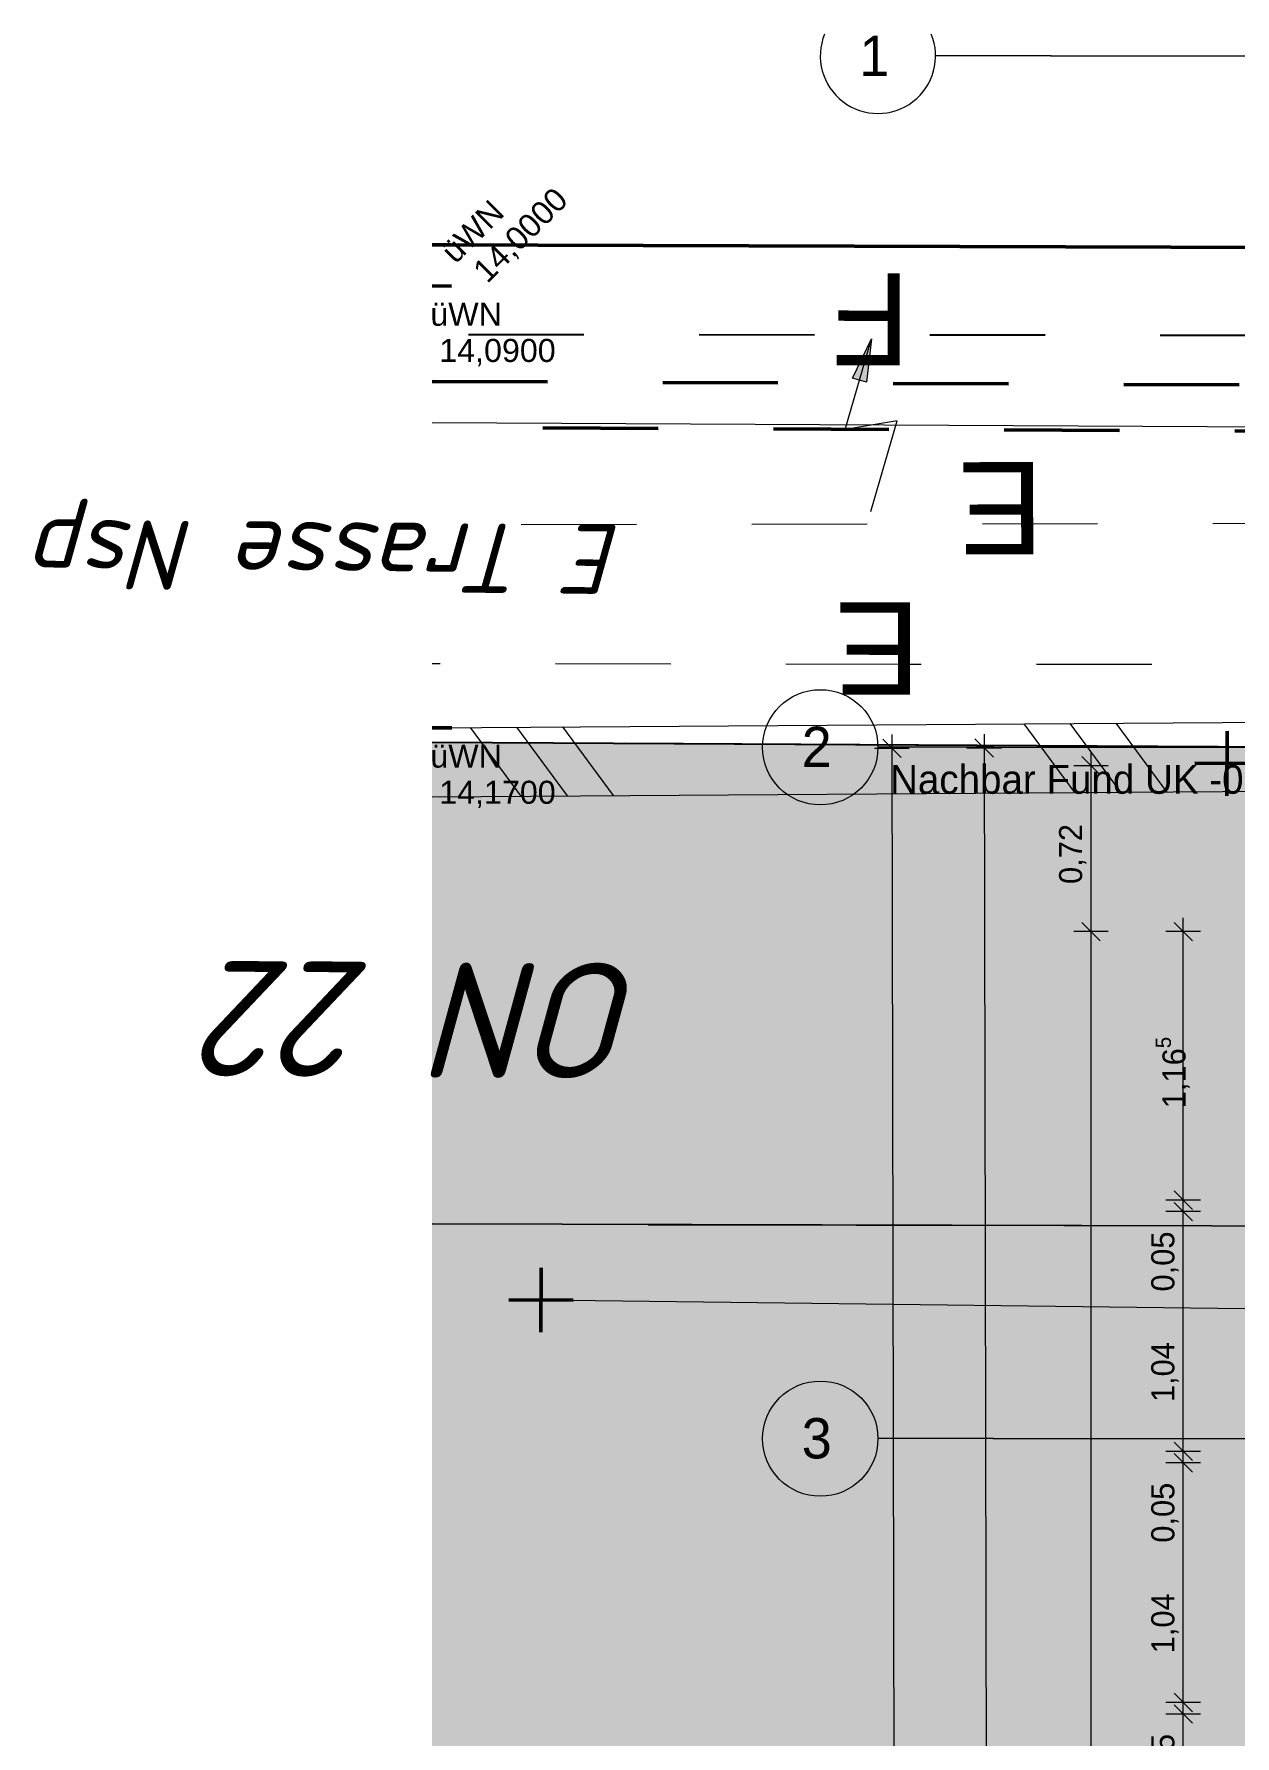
# Model space of a CAD drawing. Header units: metres. Extents: x -14 to 130, y -38 to 4.
# Drawn here: x -5.66 to -0.45, y -4.29 to 3.09 of the extents above; entities that cross this region are included whole.
import ezdxf

# ---------------------------------------------------------------- set-up
doc = ezdxf.new("R2010")
doc.units = ezdxf.units.M
doc.header["$MEASUREMENT"] = 0
doc.linetypes.add('Schnittlinie', pattern=[0.006, 0.003, -0.0015, 0, -0.0015])
doc.linetypes.add('Untersicht', pattern=[0.001, 0.0005, -0.0005])
for name, color, linetype in [('-1._KG PP_3_220 Bodenaufbau', 7, 'Continuous'), ('-1._KG PP_3_725 Nachbarbebauung', 7, 'Continuous'), ('-1._KG PP_3_910 Allgemein Lageplan Höhen', 7, 'Continuous'), ('-1._KG PP_3_950 Polierplan Bemaßung', 7, 'Continuous'), ('-1._KG PP_3_Bauwerke_Gebäude - Haus', 7, 'Continuous'), ('-1._KG PP_3_Bauwerke_Hausnummer', 7, 'Continuous'), ('-1._KG PP_3_Bauwerke_Mauer', 7, 'Continuous'), ('-1._KG PP_3_Bauwerke_Mauer_Signatur', 7, 'Continuous'), ('-1._KG PP_3_Bemaßen_Sperrmaß 2D', 7, 'Continuous'), ('-1._KG PP_3_Fernmeldewesen_Fernmeldekabel', 7, 'Continuous'), ('-1._KG PP_3_Fernmeldewesen_Fernmeldekabel_Signatur', 7, 'Continuous'), ('-1._KG PP_3_Gelände_Geländepunkt', 7, 'Continuous'), ('-1._KG PP_3_Kataster Grenzen_Gebäudegrenze (Hausgrenze) aus Luftbildauswertung', 7, 'Continuous'), ('-1._KG PP_3_Kataster Grenzen_Grundstücksgrenze', 7, 'Continuous'), ('-1._KG PP_3_Kataster Grenzpunkte_Grenzpunkt (GP) Hausecke_Kennzeichen', 7, 'Continuous'), ('-1._KG PP_3_Neubau_840 Baulinien', 7, 'Continuous'), ('-1._KG PP_3_Straßenverkehr_Randstein Unterkante', 7, 'Continuous'), ('-1._KG PP_3_Strom_Beschriftung Strom', 7, 'Continuous'), ('-1._KG PP_3_Strom_Stromfreileitung', 7, 'Continuous'), ('-1._KG PP_3_Strom_Stromfreileitung_Signatur', 7, 'Continuous'), ('-1._KG PP_3_Strom_Stromkabel', 7, 'Continuous')]:
    doc.layers.add(name, color=color, linetype=linetype)
doc.styles.add('ERSTELLTER_STIL_1', font='arial.ttf')
doc.styles.add('ERSTELLTER_STIL_2', font='isocpeur.ttf')
doc.styles.add('ERSTELLTER_STIL_5', font='')
doc.styles.get('ERSTELLTER_STIL_5').set_extended_font_data('Eurostile')
doc.linetypes.add('GAS', pattern='A,0,[1,415_260415_PP_VA_1_2 -1 KG1.Shx,S=0.186508,R=0,X=0,Y=0],-26.5,0', length=26.5)

msp = doc.modelspace()

# ---------------------------------------------------------------- hatches: boundary and pattern name
at = {"layer": '-1._KG PP_3_725 Nachbarbebauung', "linetype": 'Continuous', "lineweight": 0, "true_color": 0x1f1f1f}
for points in [[(0, 0), (-3.9335, 0.0223), (-3.9335, -2.0676), (0.0099, -2.0785)], [(0.0099, -2.0785), (-3.9335, -2.0676), (-3.9335, -23.1322), (-0.1266, -23.2195), (0.059, -23.2207), (0.0528, -14.1947), (0.0564, -12.2031)]]:
    msp.add_hatch(color=250, dxfattribs=at).paths.add_polyline_path(points)
at = {"layer": '-1._KG PP_3_Strom_Stromfreileitung_Signatur', "linetype": 'Continuous', "lineweight": 0, "ltscale": 1000, "true_color": 0xffb300}
msp.add_hatch(color=40, dxfattribs=at).paths.add_polyline_path([(-2.0275, 1.7729), (-2.1097, 1.6015), (-2.0497, 1.5842)])

# ---------------------------------------------------------------- linework, layer by layer
at = {"layer": '-1._KG PP_3_725 Nachbarbebauung', "color": 8, "linetype": 'Continuous', "lineweight": 13, "ltscale": 1000, "flags": 128}
for points in [[(-3.9335, -2.0676), (0.0099, -2.0785), (0, 0), (-3.9335, 0.0223)], [(-3.9335, -23.1322), (-0.1266, -23.2195), (0.059, -23.2207), (0.0528, -14.1947), (0.0564, -12.2031), (0.0099, -2.0785), (-3.9335, -2.0676)]]:
    msp.add_lwpolyline(points, dxfattribs=at)
at = {"layer": '-1._KG PP_3_Bauwerke_Gebäude - Haus', "color": 7, "linetype": 'Continuous', "lineweight": 13, "ltscale": 1000, "true_color": 0xefefef}
msp.add_line((-3.4611, -2.3983), (0.0048, -2.4403), dxfattribs=at)
at = {"layer": '-1._KG PP_3_Bauwerke_Mauer', "color": 7, "linetype": 'Continuous', "lineweight": 13, "ltscale": 1000, "true_color": 0xefefef}
msp.add_line((-3.9335, 0.0851), (0.009, 0.1116), dxfattribs=at)
at = {"layer": '-1._KG PP_3_Bauwerke_Mauer_Signatur', "color": 7, "linetype": 'Continuous', "lineweight": 13, "ltscale": 1000, "true_color": 0xefefef}
for p, q in [((-3.7679, 0.0862), (-3.548, -0.2123)), ((-3.5679, 0.0876), (-3.348, -0.211)), ((-3.3679, 0.0889), (-3.148, -0.2096)), ((-1.368, 0.1023), (-1.148, -0.1962)), ((-1.168, 0.1037), (-0.948, -0.1948)), ((-0.968, 0.105), (-0.748, -0.1935)), ((-3.9335, -0.2149), (-0.2902, -0.1904))]:
    msp.add_line(p, q, dxfattribs=at)
at = {"layer": '-1._KG PP_3_Bemaßen_Sperrmaß 2D', "color": 5, "linetype": 'GAS', "lineweight": 0, "ltscale": 1000}
for p, q in [((-1.25, 3), (-1.75, 3)), ((-1.25, 3), (21, 3)), ((-1.5, 0), (-2, 0)), ((-1.5, 0), (21, 0)), ((-1.5, -3), (-2, -3)), ((-1.5, -3), (21, -3))]:
    msp.add_line(p, q, dxfattribs=at)
at = {"layer": '-1._KG PP_3_Bemaßen_Sperrmaß 2D', "color": 5, "linetype": 'Continuous', "lineweight": 0, "ltscale": 1000}
for centre in [(-2.25, 0), (-2.25, -3)]:
    msp.add_circle(centre, 0.25, dxfattribs=at)
msp.add_arc((-2, 3), 0.25, 157.70151, 22.29849, dxfattribs=at)
at = {"layer": '-1._KG PP_3_Bemaßen_Sperrmaß 2D', "color": 5, "linetype": 'GAS', "lineweight": 0, "ltscale": 1000}
for p in [(-1.25, 3), (-1.25, 3), (-1.5, 0), (-1.5, 0), (-1.5, -3), (-1.5, -3)]:
    msp.add_point(p, dxfattribs=at)
at = {"layer": '-1._KG PP_3_Fernmeldewesen_Fernmeldekabel', "color": 7, "linetype": 'Untersicht', "lineweight": 25, "ltscale": 1000}
msp.add_line((11.7245, 1.7754), (-3.9335, 1.7905), dxfattribs=at)
at = {"layer": '-1._KG PP_3_Gelände_Geländepunkt', "color": 7, "linetype": 'Continuous', "lineweight": 50, "ltscale": 1000}
for p, q in [((-3.9335, 2.1801), (-3.8503, 2.1798)), ((-3.9335, 2.0016), (-3.8496, 2.0012)), ((-3.9335, 0.0845), (-3.8472, 0.0841)), ((-0.4851, 0.07), (-0.4864, -0.21)), ((-0.6258, -0.0694), (-0.3458, -0.0706)), ((-3.4605, -2.2583), (-3.4618, -2.5383)), ((-3.6011, -2.3977), (-3.3211, -2.3989))]:
    msp.add_line(p, q, dxfattribs=at)
at = {"layer": '-1._KG PP_3_Kataster Grenzen_Gebäudegrenze (Hausgrenze) aus Luftbildauswertung', "color": 7, "linetype": 'Schnittlinie', "lineweight": 13, "ltscale": 1000, "true_color": 0xefefef}
msp.add_line((0.0041, -2.0785), (-3.9335, -2.0721), dxfattribs=at)
at = {"layer": '-1._KG PP_3_Kataster Grenzen_Grundstücksgrenze', "color": 8, "linetype": 'Schnittlinie', "lineweight": 13, "ltscale": 1000}
msp.add_line((-0.1, 0.0006), (-3.9335, 0.0223), dxfattribs=at)
at = {"layer": '-1._KG PP_3_Kataster Grenzpunkte_Grenzpunkt (GP) Hausecke_Kennzeichen', "color": 1, "linetype": 'Continuous', "lineweight": 13, "ltscale": 1000, "true_color": 0xfb0106}
for p, q in [((-1.8991, -0.0439), (-1.9792, 0.0359)), ((-1.9393, 0.056), (-1.9392, -0.004)), ((-1.4991, -0.0432), (-1.5792, 0.0367)), ((-1.5393, 0.0568), (-1.5392, -0.0032)), ((-2.0142, -0.0042), (-1.8642, -0.0039)), ((-1.9392, -0.004), (-1.8727, -34.0307)), ((-1.6142, -0.0034), (-1.4642, -0.0031)), ((-1.5392, -0.0032), (-1.5099, -15.0031))]:
    msp.add_line(p, q, dxfattribs=at)
at = {"layer": '-1._KG PP_3_Kataster Grenzpunkte_Grenzpunkt (GP) Hausecke_Kennzeichen', "color": 76, "linetype": 'Continuous', "lineweight": 13, "ltscale": 1000, "true_color": 0x3f7f02}
for p, q in [((-1.036, -0.12), (-1.116, -0.04)), ((-1.076, -0.08), (-1.076, -0.02)), ((-1.001, -0.08), (-1.151, -0.08)), ((-1.076, -0.8), (-1.076, -0.08)), ((-1.001, -0.8), (-1.151, -0.8)), ((-1.116, -0.76), (-1.036, -0.84)), ((-1.076, -8.505), (-1.076, -0.8))]:
    msp.add_line(p, q, dxfattribs=at)
at = {"layer": '-1._KG PP_3_Kataster Grenzpunkte_Grenzpunkt (GP) Hausecke_Kennzeichen', "color": 6, "linetype": 'Continuous', "lineweight": 13, "ltscale": 1000, "true_color": 0xfb02fe}
for p, q in [((-0.601, -0.8), (-0.751, -0.8)), ((-0.636, -0.84), (-0.716, -0.76)), ((-0.676, -0.8), (-0.676, -0.74)), ((-0.676, -1.965), (-0.676, -0.8)), ((-0.601, -1.965), (-0.751, -1.965)), ((-0.716, -1.925), (-0.636, -2.005)), ((-0.716, -1.975), (-0.636, -2.055)), ((-0.676, -2.015), (-0.676, -1.965)), ((-0.601, -2.015), (-0.751, -2.015)), ((-0.676, -3.055), (-0.676, -2.015)), ((-0.716, -3.015), (-0.636, -3.095)), ((-0.601, -3.055), (-0.751, -3.055)), ((-0.716, -3.065), (-0.636, -3.145)), ((-0.676, -3.105), (-0.676, -3.055)), ((-0.601, -3.105), (-0.751, -3.105)), ((-0.676, -4.145), (-0.676, -3.105)), ((-0.716, -4.105), (-0.636, -4.185)), ((-0.601, -4.145), (-0.751, -4.145)), ((-0.601, -4.195), (-0.751, -4.195)), ((-0.716, -4.155), (-0.636, -4.235)), ((-0.676, -4.195), (-0.676, -4.145)), ((-0.676, -5.235), (-0.676, -4.195))]:
    msp.add_line(p, q, dxfattribs=at)
at = {"layer": '-1._KG PP_3_Neubau_840 Baulinien', "color": 1, "linetype": 'Continuous', "lineweight": 25, "ltscale": 1000, "true_color": 0xfb0106, "flags": 128}
msp.add_lwpolyline([(-3.9335, 0.0223), (0, 0), (18.985, 0), (22.8486, -0.0032)], dxfattribs=at)
at = {"layer": '-1._KG PP_3_Straßenverkehr_Randstein Unterkante', "color": 7, "linetype": 'Continuous', "lineweight": 50, "ltscale": 1000}
msp.add_line((-3.9335, 2.1802), (-0.004, 2.1677), dxfattribs=at)
at = {"layer": '-1._KG PP_3_Strom_Stromfreileitung', "color": 40, "linetype": 'Continuous', "lineweight": 0, "ltscale": 1000, "true_color": 0xffb300}
msp.add_line((22.8486, 1.2735), (-3.9335, 1.4075), dxfattribs=at)
at = {"layer": '-1._KG PP_3_Strom_Stromfreileitung_Signatur', "color": 40, "linetype": 'Continuous', "lineweight": 0, "ltscale": 1000, "true_color": 0xffb300}
for p, q in [((-2.142, 1.3789), (-2.0275, 1.7729)), ((-2.1097, 1.6015), (-2.0275, 1.7729)), ((-2.0275, 1.7729), (-2.0497, 1.5842)), ((-2.0497, 1.5842), (-2.1097, 1.6015)), ((-1.9168, 1.417), (-2.142, 1.3789)), ((-2.0313, 1.023), (-1.9168, 1.417))]:
    msp.add_line(p, q, dxfattribs=at)
at = {"layer": '-1._KG PP_3_Strom_Stromkabel', "color": 7, "linetype": 'Untersicht', "lineweight": 13, "ltscale": 1000}
for p, q in [((-0.0472, 0.971), (-3.9335, 0.9648)), ((-1.8987, 0.3599), (-3.9335, 0.3621)), ((9.188, 0.3517), (-1.8987, 0.3599))]:
    msp.add_line(p, q, dxfattribs=at)
at = {"layer": '-1._KG PP_3_Strom_Stromkabel', "color": 7, "linetype": 'Untersicht', "lineweight": 50, "ltscale": 1000, "flags": 128}
msp.add_lwpolyline([(-3.9335, 1.5876), (-0.0412, 1.571), (-0.0449, 1.3711), (-3.9335, 1.3876)], dxfattribs=at)

# ---------------------------------------------------------------- texts
at = {"layer": '-1._KG PP_3_220 Bodenaufbau', "color": 7, "linetype": 'Continuous', "lineweight": 13, "char_height": 0.4, "attachment_point": 4, "style": 'ERSTELLTER_STIL_1'}
for insert, rotation in [((-1.2811, 1.0376), 180.09169), ((-1.8152, 0.4283), 179.93676)]:
    msp.add_mtext('\\A1;{\\pql;\\fArial|b0|i0|c0|p0;\\W1.000000;E}', dxfattribs=dict(at, insert=insert, rotation=rotation))
at = {"layer": '-1._KG PP_3_910 Allgemein Lageplan Höhen', "color": 7, "linetype": 'Continuous', "lineweight": 13, "char_height": 0.1, "attachment_point": 1, "rotation": 45, "style": 'ERSTELLTER_STIL_1'}
for s, insert in [('\\A1;{\\pql;\\fArial|b0|i0|c0|p0;\\W1.000000;üWN}', (-3.9034, 2.1642)), ('\\A1;{\\pql;\\fArial|b0|i0|c0|p0;\\W1.000000; 14,0000}', (-3.7923, 2.0531))]:
    msp.add_mtext(s, dxfattribs=dict(at, insert=insert))
at = {"layer": '-1._KG PP_3_910 Allgemein Lageplan Höhen', "color": 7, "linetype": 'Continuous', "lineweight": 13, "char_height": 0.1, "attachment_point": 1, "style": 'ERSTELLTER_STIL_1'}
for s, insert in [('\\A1;{\\pql;\\fArial|b0|i0|c0|p0;\\W1.000000;üWN}', (-3.9411, 1.929)), ('\\A1;{\\pql;\\fArial|b0|i0|c0|p0;\\W1.000000; 14,0900}', (-3.9411, 1.7719)), ('\\A1;{\\pql;\\fArial|b0|i0|c0|p0;\\W1.000000;üWN}', (-3.9411, 0.0119)), ('\\A1;{\\pql;\\fArial|b0|i0|c0|p0;\\W1.000000; 14,1700}', (-3.9411, -0.1452))]:
    msp.add_mtext(s, dxfattribs=dict(at, insert=insert))
at = {"layer": '-1._KG PP_3_950 Polierplan Bemaßung', "color": 252, "linetype": 'Continuous', "lineweight": 13, "true_color": 0x949494, "insert": (-1.9475, -0.225), "char_height": 0.125, "width": 1.84745, "attachment_point": 7, "style": 'ERSTELLTER_STIL_5'}
msp.add_mtext('\\A1;{\\pql;\\fEurostile|b0|i0|c0|p0;\\W1.000000;Nachbar Fund UK -0,44}', dxfattribs=at)
at = {"layer": '-1._KG PP_3_950 Polierplan Bemaßung', "color": 76, "linetype": 'Continuous', "lineweight": 13, "true_color": 0x3f7f02, "insert": (-1.096, -0.5932), "char_height": 0.1, "width": 0.306373, "attachment_point": 7, "rotation": 90, "style": 'ERSTELLTER_STIL_5'}
msp.add_mtext('\\A1;{\\pql;\\fEurostile|b0|i0|c0|p0;\\W1.000000;0,72}', dxfattribs=at)
at = {"layer": '-1._KG PP_3_950 Polierplan Bemaßung', "color": 6, "linetype": 'Continuous', "lineweight": 13, "true_color": 0xfb02fe, "char_height": 0.1, "width": 0.306373, "attachment_point": 7, "rotation": 90, "style": 'ERSTELLTER_STIL_5'}
for s, insert in [('\\A1;{\\pql;\\fEurostile|b0|i0|c0|p0;\\W1.000000;0,05}', (-0.696, -2.3614)), ('\\A1;{\\pql;\\fEurostile|b0|i0|c0|p0;\\W1.000000;1,04}', (-0.696, -2.8414)), ('\\A1;{\\pql;\\fEurostile|b0|i0|c0|p0;\\W1.000000;0,05}', (-0.696, -3.4514)), ('\\A1;{\\pql;\\fEurostile|b0|i0|c0|p0;\\W1.000000;1,04}', (-0.696, -3.9314)), ('\\A1;{\\pql;\\fEurostile|b0|i0|c0|p0;\\W1.000000;0,05}', (-0.696, -4.5414))]:
    msp.add_mtext(s, dxfattribs=dict(at, insert=insert))
at = {"layer": '-1._KG PP_3_Bauwerke_Hausnummer', "color": 7, "linetype": 'Continuous', "lineweight": 13, "true_color": 0xefefef, "insert": (-3.0013, -0.9357), "char_height": 0.5, "attachment_point": 7, "rotation": 179.74028, "style": 'ERSTELLTER_STIL_2'}
msp.add_mtext('\\A1;{\\pql;\\fISOCPEUR|b0|i1|c0|p0;\\W1.000000;ON 22}', dxfattribs=at)
at = {"layer": '-1._KG PP_3_Bemaßen_Sperrmaß 2D', "color": 5, "linetype": 'Continuous', "lineweight": 0, "char_height": 0.175, "attachment_point": 1, "style": 'ERSTELLTER_STIL_5'}
for s, insert in [('\\A1;{\\pql;\\pt0;\\fEurostile|b0|i0|c0|p0;\\W1.000000;1}', (-2.0805, 3.0875)), ('\\A1;{\\pql;\\pt0;\\fEurostile|b0|i0|c0|p0;\\W1.000000;2}', (-2.3305, 0.0893)), ('\\A1;{\\pql;\\pt0;\\fEurostile|b0|i0|c0|p0;\\W1.000000;3}', (-2.3305, -2.9107))]:
    msp.add_mtext(s, dxfattribs=dict(at, insert=insert))
at = {"layer": '-1._KG PP_3_Fernmeldewesen_Fernmeldekabel_Signatur', "color": 7, "linetype": 'Continuous', "lineweight": 25, "insert": (-1.8596, 1.8571), "char_height": 0.4, "attachment_point": 4, "rotation": 179.94496, "style": 'ERSTELLTER_STIL_1'}
msp.add_mtext('\\A1;{\\pql;\\fArial|b0|i0|c0|p0;\\W1.000000;F}', dxfattribs=at)
at = {"layer": '-1._KG PP_3_Kataster Grenzpunkte_Grenzpunkt (GP) Hausecke_Kennzeichen', "color": 6, "linetype": 'Continuous', "lineweight": 13, "true_color": 0xfb02fe, "insert": (-0.637, -1.566), "char_height": 0.1, "attachment_point": 7, "rotation": 90, "style": 'ERSTELLTER_STIL_5'}
msp.add_mtext('\\A1;{\\pql;\\fEurostile|b0|i0|c0|p0;\\W1.000000;1,16\\fEurostile|b0|i0|c0|p0;\\W1.000000;\\A1{\\H.66x;\\S5^  ;}}', dxfattribs=at)
at = {"layer": '-1._KG PP_3_Strom_Beschriftung Strom', "color": 7, "linetype": 'Continuous', "lineweight": 13, "insert": (-3.102, 1.0559), "char_height": 0.3, "attachment_point": 7, "rotation": 179.43873, "style": 'ERSTELLTER_STIL_2'}
msp.add_mtext('\\A1;{\\pql;\\fISOCPEUR|b0|i1|c0|p0;\\W1.000000;E Trasse Nsp}', dxfattribs=at)

doc.saveas('drawing.dxf')
